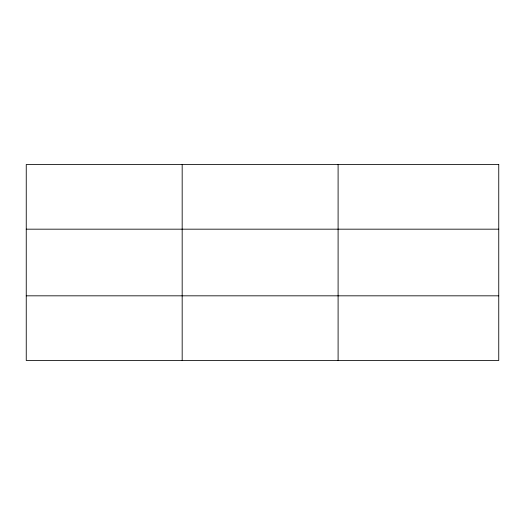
<?xml version="1.0" encoding="UTF-8"?>
<svg xmlns="http://www.w3.org/2000/svg" width="525" height="525" viewBox="0 0 525 525"><rect width="100%" height="100%" fill="white"/><g stroke="black" fill="none" stroke-linecap="round" stroke-linejoin="round"><path stroke-width="0.79" d="M182.175 164.496L182.175 360.504M338.1 164.496L338.1 360.504M26.25 229.176L498.75 229.176M26.25 295.824L498.75 295.824M498.75 164.496L498.75 360.504L26.25 360.504L26.25 164.496L498.75 164.496"/></g></svg>
